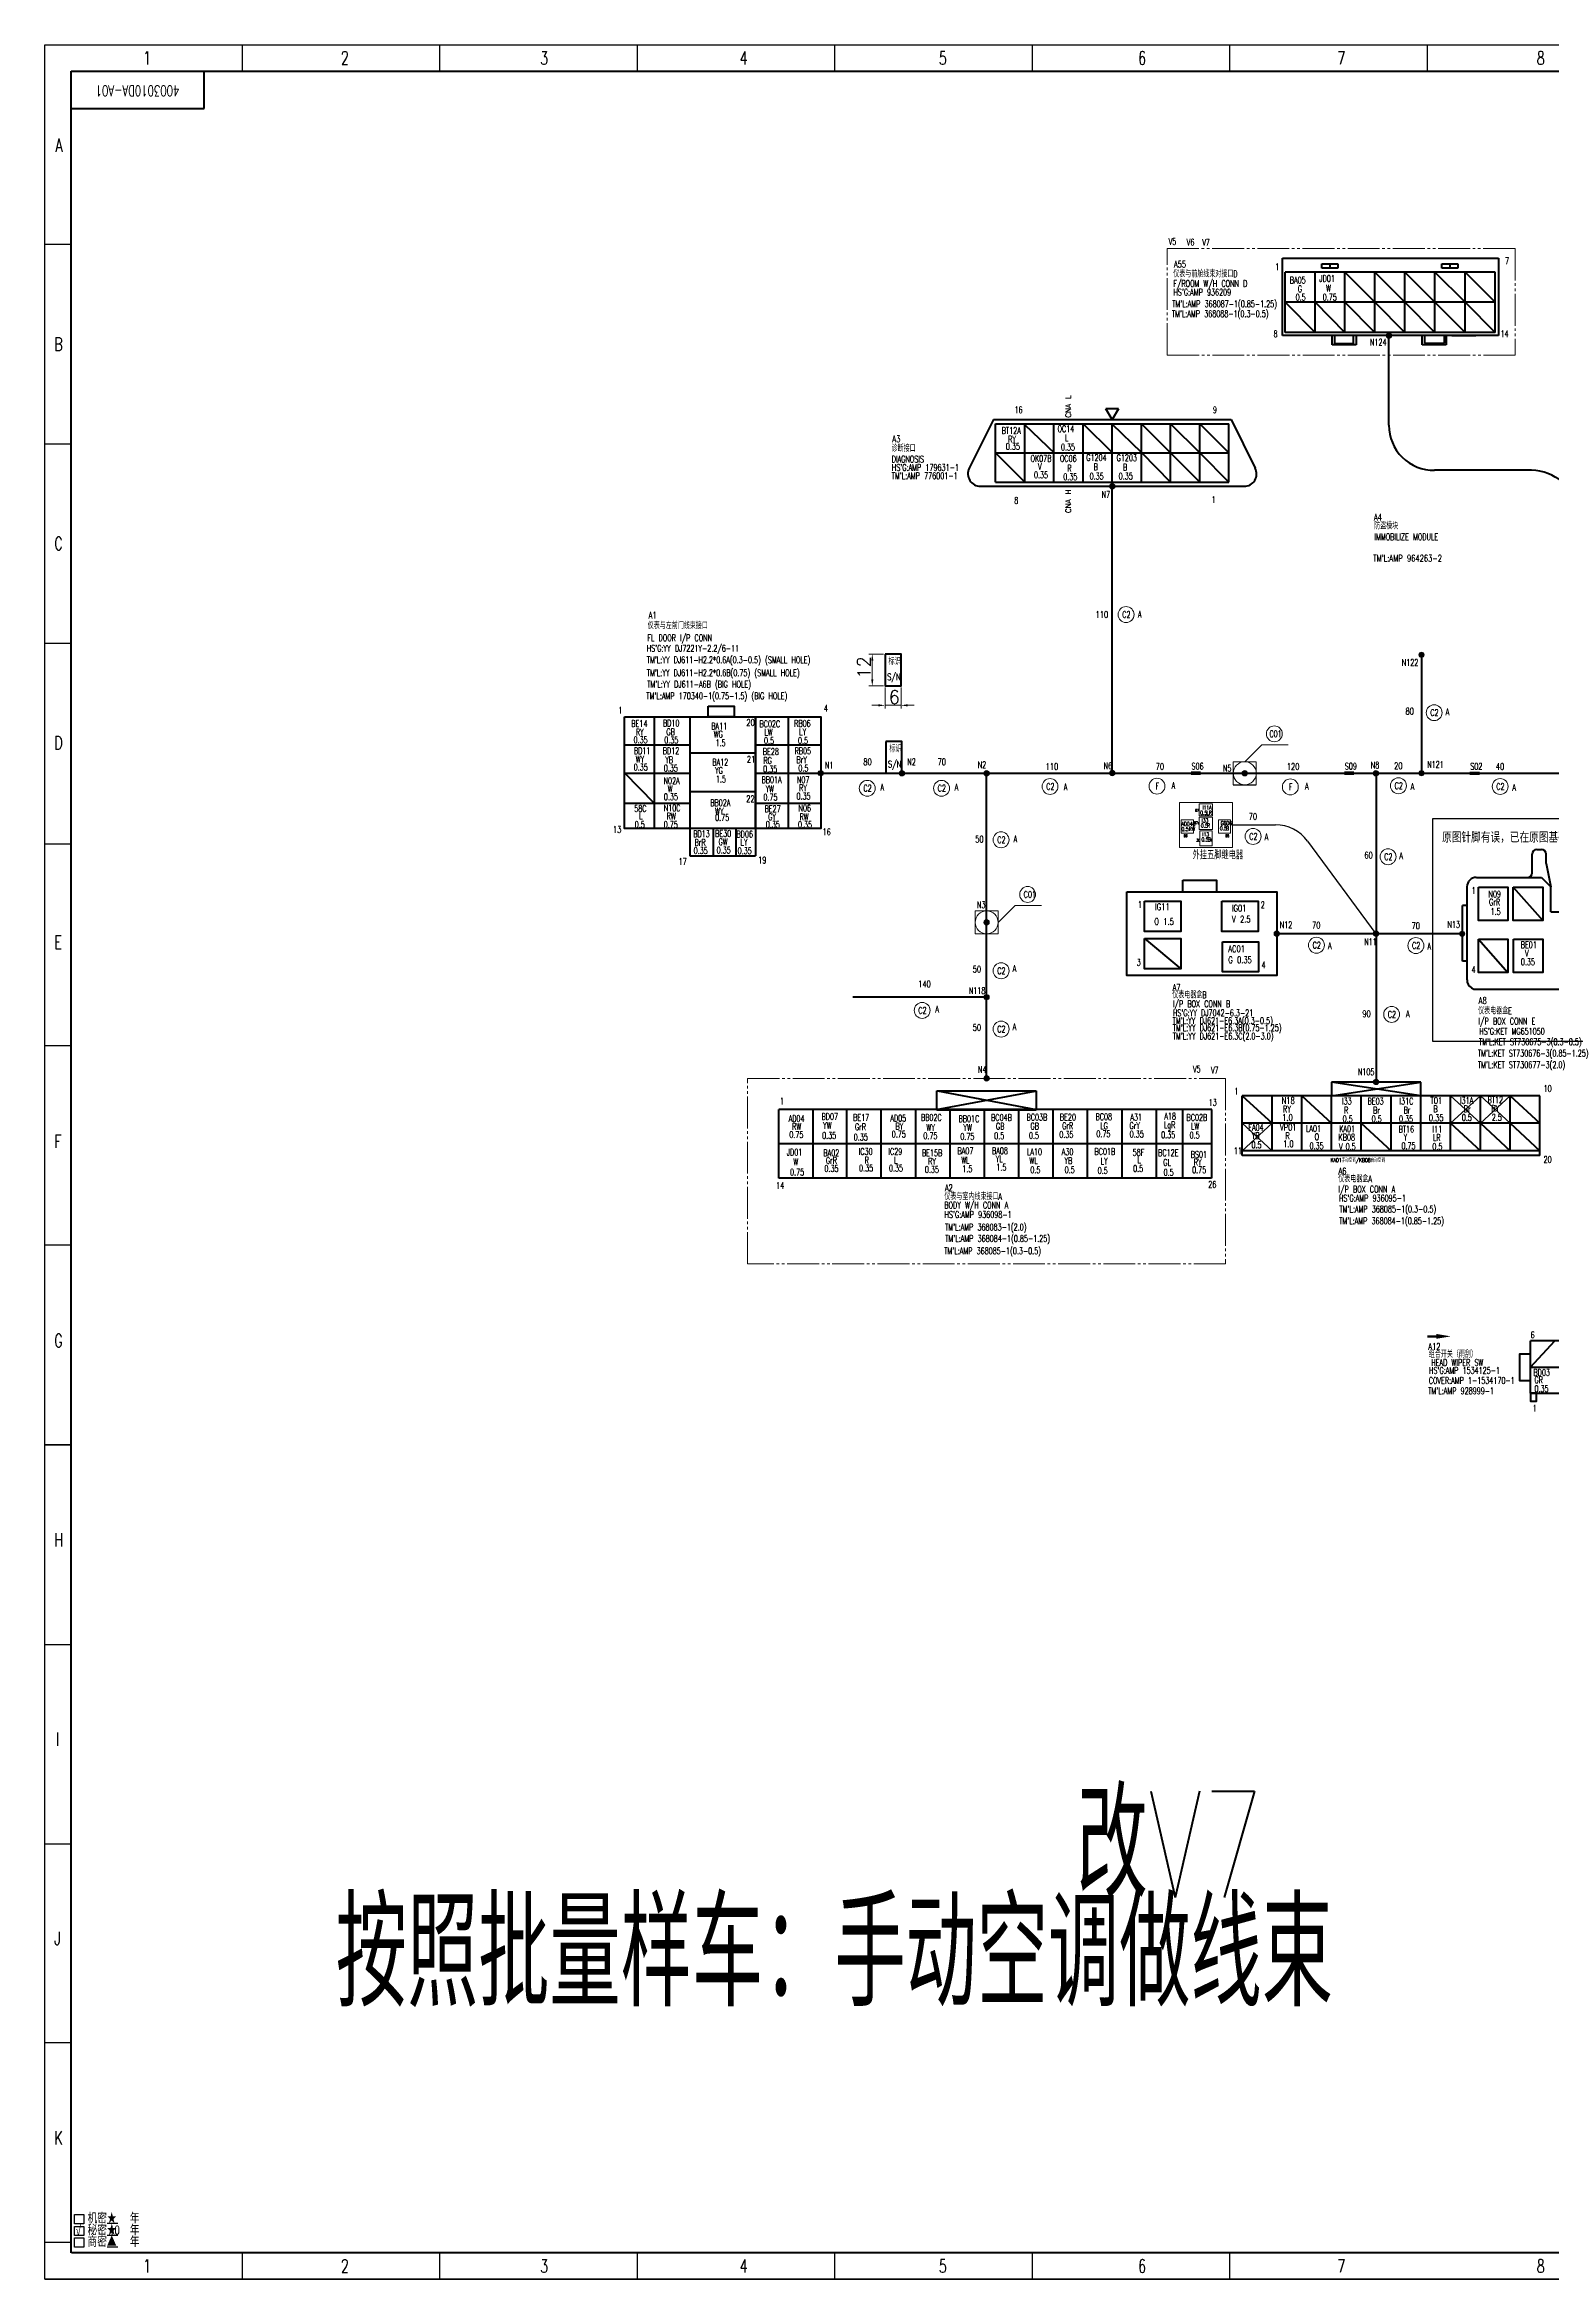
# Model space of a CAD drawing. Header units: millimetres. Extents: x 2201 to 4580, y 154 to 995.
# Drawn here: x 2201 to 2768, y 154 to 995 of the extents above; entities that cross this region are included whole.
import ezdxf
from ezdxf.enums import TextEntityAlignment as Align

# ---------------------------------------------------------------- set-up
doc = ezdxf.new("R2010")
doc.units = ezdxf.units.MM
doc.linetypes.add('PHANTOM', pattern=[17, 12, -1, 1, -1, 1, -1])
for name, color, linetype, lineweight in [('0Filament', 7, 'Continuous', 20), ('2FRAME', 2, 'Continuous', 70), ('4CONTOUR', 4, 'Continuous', 50), ('5PHANTOM', 6, 'PHANTOM', 20)]:
    doc.layers.add(name, color=color, linetype=linetype, lineweight=lineweight)
doc.layers.add('2FRAM', color=2, linetype='Continuous')
doc.styles.add('HZ', font='TXT', dxfattribs={"width": 0.7, "height": 4, "bigfont": 'HZTXT'})
doc.styles.get("Standard").update_dxf_attribs({"font": 'txt.shx', "height": 5})

msp = doc.modelspace()

# ---------------------------------------------------------------- hatches: boundary and pattern name
at = {"layer": '0Filament'}
h = msp.add_hatch(color=256, dxfattribs=at)
edge = h.paths.add_edge_path()
edge.add_arc((2706.93, 885.36), 1, 0, 360)
h = msp.add_hatch(color=256, dxfattribs=at)
edge = h.paths.add_edge_path()
edge.add_arc((2602.83, 828.67), 1, 0, 360)
h = msp.add_hatch(color=256, dxfattribs=at)
edge = h.paths.add_edge_path()
edge.add_arc((2719.19, 765.23), 1, 0, 360)
h = msp.add_hatch(color=256, dxfattribs=at)
edge = h.paths.add_edge_path()
edge.add_arc((2493.13, 720.7), 1, 0, 360)
h = msp.add_hatch(color=256, dxfattribs=at)
edge = h.paths.add_edge_path()
edge.add_arc((2523.69, 720.65), 1, 0, 360)
h = msp.add_hatch(color=256, dxfattribs=at)
edge = h.paths.add_edge_path()
edge.add_arc((2555.54, 720.65), 1, 0, 360)
h = msp.add_hatch(color=256, dxfattribs=at)
edge = h.paths.add_edge_path()
edge.add_arc((2602.83, 720.74), 1, 0, 360)
for points in [[(2632.45, 721.36), (2636.13, 721.36), (2636.13, 720.05), (2632.45, 720.05)], [(2690.13, 721.36), (2693.82, 721.36), (2693.82, 720.05), (2690.13, 720.05)], [(2737.35, 721.32), (2741.04, 721.32), (2741.04, 720.01), (2737.35, 720.01)], [(2724.83, 509.09), (2721.43, 509.09), (2721.43, 508.32), (2724.83, 508.32)]]:
    msp.add_hatch(color=256, dxfattribs=at).paths.add_polyline_path(points)
h = msp.add_hatch(color=256, dxfattribs=at)
edge = h.paths.add_edge_path()
edge.add_arc((2652.69, 720.68), 1, 0, 360)
h = msp.add_hatch(color=256, dxfattribs=at)
edge = h.paths.add_edge_path()
edge.add_arc((2702.03, 720.65), 1, 0, 360)
h = msp.add_hatch(color=256, dxfattribs=at)
edge = h.paths.add_edge_path()
edge.add_arc((2719.21, 720.7), 1, 0, 360)
h = msp.add_hatch(color=256, dxfattribs=at)
edge = h.paths.add_edge_path()
edge.add_arc((2555.54, 664.56), 1, 0, 360)
h = msp.add_hatch(color=256, dxfattribs=at)
edge = h.paths.add_edge_path()
edge.add_arc((2664.71, 660.3), 1, 0, 360)
h = msp.add_hatch(color=256, dxfattribs=at)
edge = h.paths.add_edge_path()
edge.add_arc((2702.1, 660.3), 1, 0, 360)
h = msp.add_hatch(color=256, dxfattribs=at)
edge = h.paths.add_edge_path()
edge.add_arc((2734.51, 660.26), 1, 0, 360)
h = msp.add_hatch(color=256, dxfattribs=at)
edge = h.paths.add_edge_path()
edge.add_arc((2555.54, 636.39), 1, 0, 360)
h = msp.add_hatch(color=256, dxfattribs=at)
edge = h.paths.add_edge_path()
edge.add_arc((2555.54, 605.82), 1, 0, 360)
h = msp.add_hatch(color=256, dxfattribs=at)
edge = h.paths.add_edge_path()
edge.add_arc((2702.1, 604.52), 1, 0, 360)

# ---------------------------------------------------------------- linework, layer by layer
for p, q in [((2201.11, 153.87), (2201.11, 994.87)), ((2201.11, 994.87), (3390.11, 994.87)), ((2275.42, 994.87), (2275.42, 984.87)), ((2349.73, 994.87), (2349.73, 984.87)), ((2424.04, 994.87), (2424.04, 984.87)), ((2498.36, 994.87), (2498.36, 984.87)), ((2572.67, 994.87), (2572.67, 984.87)), ((2646.98, 994.87), (2646.98, 984.87)), ((2721.29, 994.87), (2721.29, 984.87)), ((2211.12, 919.64), (2201.14, 919.64)), ((2211.1, 844.5), (2201.2, 844.5)), ((2211.1, 769.47), (2201.19, 769.47)), ((2211.1, 693.95), (2201.2, 693.95)), ((2211.1, 618.1), (2201.19, 618.1)), ((2211.1, 543.08), (2201.2, 543.08)), ((2211.12, 467.94), (2201.14, 467.94)), ((2211.12, 467.83), (2201.14, 467.83)), ((2211.1, 392.69), (2201.2, 392.69)), ((2211.1, 317.67), (2201.19, 317.67)), ((2211.1, 242.85), (2201.2, 242.85)), ((2212.29, 178.26), (2215.79, 178.26)), ((2212.29, 174.76), (2212.29, 178.26)), ((2215.79, 178.26), (2215.79, 174.76)), ((2215.79, 174.76), (2212.29, 174.76)), ((2212.29, 170.3), (2212.29, 173.8)), ((2212.29, 173.8), (2215.79, 173.8)), ((2215.79, 170.3), (2212.29, 170.3)), ((2212.29, 165.92), (2212.29, 169.42)), ((2212.29, 169.42), (2215.79, 169.42)), ((2215.79, 173.8), (2215.79, 170.3)), ((2215.79, 169.42), (2215.79, 165.92)), ((2224.56, 174.98), (2228.66, 174.98)), ((2224.56, 170.51), (2228.66, 170.51)), ((2211.12, 167.71), (2201.14, 167.71)), ((2215.79, 165.92), (2212.29, 165.92)), ((2224.56, 166.13), (2228.66, 166.13)), ((2275.42, 163.87), (2275.42, 153.87)), ((2349.73, 163.87), (2349.73, 153.87)), ((2424.04, 163.87), (2424.04, 153.87)), ((2498.36, 163.87), (2498.36, 153.87)), ((2572.67, 163.87), (2572.67, 153.87)), ((2646.98, 163.87), (2646.98, 153.87)), ((3390.11, 153.87), (2201.11, 153.87)), ((2201.11, 153.87), (4579.11, 153.87))]:
    msp.add_line(p, q)
for p, q in [((2516.72, 765.53), (2511.27, 765.53)), ((2512.52, 756.03), (2512.52, 763.03)), ((2516.72, 753.53), (2511.27, 753.53)), ((2517.34, 752.9), (2517.34, 744.99)), ((2523.34, 752.9), (2523.34, 744.99)), ((2514.84, 746.24), (2512.34, 746.24)), ((2517.34, 746.24), (2523.34, 746.24)), ((2525.84, 746.24), (2528.34, 746.24)), ((2648.37, 725), (2657.01, 725)), ((2648.37, 716.36), (2648.37, 725)), ((2652.69, 725), (2659.07, 731.39)), ((2657.01, 725), (2657.01, 716.36)), ((2659.07, 731.39), (2669.07, 731.39)), ((2551.22, 660.24), (2551.22, 668.88)), ((2551.22, 668.88), (2559.86, 668.88)), ((2559.86, 664.56), (2566.25, 670.94)), ((2559.86, 668.88), (2559.86, 660.24)), ((2566.25, 670.94), (2576.25, 670.94)), ((2559.86, 660.24), (2551.22, 660.24)), ((2724.83, 509), (2724.83, 509)), ((2724.83, 509), (2724.83, 508.26)), ((2724.83, 508.26), (2724.83, 509)), ((2724.83, 508.26), (2724.83, 508.26))]:
    msp.add_line(p, q, dxfattribs=at)
at = {"layer": '0Filament', "lineweight": -2}
msp.add_line((2648.37, 716.36), (2657.01, 716.36), dxfattribs=at)
at = {"layer": '0Filament', "color": 4}
for points in [[(2628.08, 709.73), (2648.08, 709.73), (2648.08, 692.77), (2628.08, 692.77)], [(2640.59, 704.67), (2640.59, 709.21), (2635.58, 709.21), (2635.56, 704.67)], [(2633.37, 703.2), (2628.82, 703.2), (2628.82, 698.18), (2633.37, 698.18)], [(2640.59, 699.56), (2640.59, 704.1), (2635.58, 704.1), (2635.56, 699.56)], [(2635.78, 699.06), (2640.39, 699.06), (2640.39, 693.38), (2635.78, 693.38)], [(2647.34, 703.2), (2642.79, 703.2), (2642.79, 698.18), (2647.34, 698.18)]]:
    msp.add_lwpolyline(points, close=True, dxfattribs=at)
at = {"layer": '0Filament'}
for centre, radius in [((2706.93, 885.36), 1), ((2706.93, 885.36), 1), ((2602.83, 828.67), 1), ((2602.83, 828.67), 1), ((2608.01, 780.39), 3), ((2719.19, 765.23), 1), ((2719.19, 765.23), 1), ((2723.96, 743.47), 3), ((2663.82, 735.51), 3), ((2652.69, 720.68), 4.32), ((2493.13, 720.7), 1), ((2493.13, 720.7), 1), ((2510.65, 715.01), 3), ((2523.69, 720.65), 1), ((2523.69, 720.65), 1), ((2538.58, 715.01), 3), ((2555.54, 720.65), 1), ((2555.54, 720.65), 1), ((2579.41, 715.69), 3), ((2602.83, 720.74), 1), ((2602.83, 720.74), 1), ((2619.66, 715.82), 3), ((2652.69, 720.68), 1), ((2652.69, 720.68), 1), ((2669.84, 715.54), 3), ((2702.03, 720.65), 1), ((2702.03, 720.65), 1), ((2710.53, 715.98), 3), ((2719.21, 720.7), 1), ((2719.21, 720.7), 1), ((2748.8, 715.69), 3), ((2560.98, 695.63), 3), ((2655.81, 696.91), 3), ((2706.6, 689.27), 3), ((2570.99, 675.06), 3), ((2555.54, 664.56), 4.32), ((2555.54, 664.56), 1), ((2555.54, 664.56), 1), ((2664.71, 660.3), 1), ((2664.71, 660.3), 1), ((2679.65, 655.96), 3), ((2702.1, 660.3), 1), ((2702.1, 660.3), 1), ((2717.08, 655.81), 3), ((2734.51, 660.26), 1), ((2734.51, 660.26), 1), ((2561, 646.34), 3), ((2531.3, 631.43), 3), ((2555.54, 636.39), 1), ((2555.54, 636.39), 1), ((2707.96, 629.93), 3), ((2561, 624.4), 3), ((2555.54, 605.82), 1), ((2555.54, 605.82), 1), ((2702.1, 604.52), 1), ((2702.1, 604.52), 1)]:
    msp.add_circle(centre, radius, dxfattribs=at)
for points in [[(2512.11, 763.03), (2512.94, 763.03), (2512.52, 765.53)], [(2512.11, 756.03), (2512.94, 756.03), (2512.52, 753.53)], [(2514.84, 746.65), (2514.84, 745.82), (2517.34, 746.24)], [(2525.84, 746.65), (2525.84, 745.82), (2523.34, 746.24)], [(2724.83, 509.65), (2730.23, 508.75), (2724.83, 507.85)]]:
    msp.add_solid(points, dxfattribs=at)
at = {"layer": '2FRAM', "color": 2, "linetype": 'ByBlock', "lineweight": 50}
for p, q in [((2211.11, 163.87), (2211.11, 984.87)), ((2261.11, 970.87), (2261.11, 984.87)), ((2211.11, 970.87), (2261.11, 970.87)), ((2226.11, 163.87), (2211.2, 163.87)), ((4569.11, 163.87), (2226.11, 163.87))]:
    msp.add_line(p, q, dxfattribs=at)
at = {"layer": '2FRAM', "linetype": 'ByBlock', "lineweight": 50}
msp.add_line((2211.11, 984.87), (4569.11, 984.87), dxfattribs=at)
at = {"layer": '2FRAME', "color": 4, "lineweight": -2}
for p, q in [((2648.08, 701.25), (2664.29, 701.25)), ((2702.1, 660.3), (2676.36, 695.16))]:
    msp.add_line(p, q, dxfattribs=at)
at = {"layer": '2FRAME', "color": 1, "lineweight": -2}
for p, q in [((2730.14, 599.27), (2741.34, 588.93)), ((2730.14, 588.93), (2741.34, 599.27)), ((2741.34, 599.27), (2752.54, 588.93)), ((2741.34, 588.93), (2752.54, 599.27)), ((2651.74, 588.93), (2662.94, 578.59)), ((2651.74, 578.59), (2662.94, 588.93))]:
    msp.add_line(p, q, dxfattribs=at)
msp.add_lwpolyline([(2723.45, 703.61), (2837.74, 703.61), (2837.74, 619.72), (2723.45, 619.72)], close=True, dxfattribs=at)
at = {"layer": '2FRAME', "color": 4, "lineweight": -2}
msp.add_arc((2664.29, 686.25), 15, 36.4386, 90, dxfattribs=at)
at = {"layer": '4CONTOUR'}
for p, q in [((2666.9, 914.54), (2748.18, 914.54)), ((2666.9, 885.38), (2666.9, 914.54)), ((2746.91, 909.24), (2667.83, 909.24)), ((2667.85, 886.6), (2667.85, 909.24)), ((2679.17, 886.6), (2679.17, 909.24)), ((2681.66, 912.38), (2687.65, 912.38)), ((2681.66, 910.78), (2681.66, 912.38)), ((2687.65, 910.78), (2681.66, 910.78)), ((2684.67, 912.38), (2684.67, 910.78)), ((2687.65, 912.38), (2687.65, 910.78)), ((2690.3, 886.6), (2690.3, 909.24)), ((2690.3, 909.24), (2701.62, 897.92)), ((2701.62, 886.6), (2701.62, 909.24)), ((2701.62, 909.24), (2712.94, 897.92)), ((2712.94, 886.6), (2712.94, 909.24)), ((2712.94, 909.24), (2724.26, 897.92)), ((2724.26, 886.6), (2724.26, 909.24)), ((2724.26, 909.24), (2735.58, 897.92)), ((2726.83, 912.38), (2732.82, 912.38)), ((2726.83, 910.78), (2726.83, 912.38)), ((2732.82, 910.78), (2726.83, 910.78)), ((2729.84, 912.38), (2729.84, 910.78)), ((2732.82, 912.38), (2732.82, 910.78)), ((2735.58, 886.6), (2735.58, 909.24)), ((2735.58, 909.24), (2746.91, 897.92)), ((2746.91, 886.6), (2746.91, 909.24)), ((2748.18, 914.54), (2748.18, 885.38)), ((2746.91, 897.92), (2667.85, 897.92)), ((2667.85, 897.92), (2679.17, 886.6)), ((2679.17, 897.92), (2690.3, 886.6)), ((2690.3, 897.92), (2701.62, 886.6)), ((2701.62, 897.92), (2712.94, 886.6)), ((2712.94, 897.92), (2724.26, 886.6)), ((2724.26, 897.92), (2735.58, 886.6)), ((2735.58, 897.92), (2746.91, 886.6)), ((2748.18, 885.38), (2666.9, 885.38)), ((2746.91, 886.6), (2667.85, 886.6)), ((2685.57, 881.88), (2685.57, 885.36)), ((2686.44, 885.32), (2686.44, 882.42)), ((2693.61, 882.42), (2693.61, 885.41)), ((2694.57, 885.36), (2694.57, 881.88)), ((2706.93, 851.65), (2706.93, 885.38)), ((2719.5, 881.9), (2719.5, 885.38)), ((2720.3, 885.43), (2720.3, 882.59)), ((2727.82, 882.59), (2727.82, 885.4)), ((2728.5, 885.38), (2728.5, 881.9)), ((2730.62, 885.38), (2739.62, 885.38)), ((2694.57, 881.88), (2685.57, 881.88)), ((2686.44, 882.42), (2693.61, 882.42)), ((2728.5, 881.9), (2719.5, 881.9)), ((2720.3, 882.59), (2727.82, 882.59)), ((2605.19, 857.83), (2600.47, 857.83)), ((2602.83, 853.75), (2600.47, 857.83)), ((2605.19, 857.83), (2602.83, 853.75)), ((2558.15, 853.75), (2549.01, 835.47)), ((2558.15, 853.75), (2647.51, 853.75)), ((2558.94, 830.23), (2558.94, 852.18)), ((2558.94, 852.18), (2646.72, 852.18)), ((2569.8, 851.93), (2581.17, 841.02)), ((2569.91, 830.23), (2569.91, 852.18)), ((2580.88, 830.23), (2580.88, 852.18)), ((2591.77, 852.26), (2602.88, 841.22)), ((2591.86, 830.23), (2591.86, 852.18)), ((2602.7, 852.13), (2613.81, 841.35)), ((2602.83, 830.23), (2602.83, 852.18)), ((2613.8, 830.23), (2613.8, 852.18)), ((2613.8, 852.18), (2624.78, 841.21)), ((2624.78, 830.23), (2624.78, 852.18)), ((2624.78, 852.18), (2635.75, 841.21)), ((2635.75, 830.23), (2635.75, 852.18)), ((2635.75, 852.18), (2646.72, 841.21)), ((2646.72, 830.23), (2646.72, 852.18)), ((2647.51, 853.75), (2656.65, 835.47)), ((2558.94, 841.21), (2646.72, 841.21)), ((2558.94, 841.21), (2569.91, 830.23)), ((2613.81, 841.35), (2624.78, 830.23)), ((2624.78, 841.21), (2635.75, 830.23)), ((2635.75, 841.21), (2646.72, 830.23)), ((2760.57, 834.69), (2724.1, 834.69)), ((2553.22, 828.67), (2652.44, 828.67)), ((2558.94, 830.23), (2646.72, 830.23)), ((2602.83, 720.74), (2602.83, 828.67)), ((2719.19, 765.23), (2719.19, 720.65)), ((2430.5, 741.65), (2430.5, 700.31)), ((2480.93, 741.65), (2480.87, 699.9)), ((2419.27, 731.35), (2443.81, 731.35)), ((2444.18, 728.35), (2468.59, 728.35)), ((2468.6, 731.35), (2493.14, 731.35)), ((2419.27, 720.89), (2430.5, 709.48)), ((2419.27, 720.65), (2443.81, 720.65)), ((2468.6, 720.65), (2493.14, 720.65)), ((2493.14, 720.65), (4099.57, 720.65)), ((2555.54, 605.82), (2555.54, 720.65)), ((2702.1, 720.65), (2702.1, 604.52)), ((2419.27, 709.48), (2443.81, 709.48)), ((2444.03, 713.86), (2468.57, 713.86)), ((2468.6, 709.48), (2493.14, 709.48)), ((2443.81, 699.9), (2443.81, 689.56)), ((2452.61, 699.89), (2452.61, 689.56)), ((2461.17, 699.9), (2461.17, 689.56)), ((2468.6, 699.9), (2468.6, 689.56)), ((2760.95, 690.89), (2760.82, 690.21)), ((2760.83, 683.21), (2760.83, 690.21)), ((2761.33, 691.45), (2760.95, 690.89)), ((2761.89, 691.83), (2761.33, 691.45)), ((2762.58, 691.97), (2761.89, 691.83)), ((2762.58, 691.96), (2764.33, 691.96)), ((2765.02, 691.83), (2764.33, 691.97)), ((2765.57, 691.45), (2765.02, 691.83)), ((2765.95, 690.89), (2765.57, 691.45)), ((2766.09, 690.21), (2765.95, 690.89)), ((2766.08, 686.71), (2766.08, 690.21)), ((2443.81, 689.56), (2468.6, 689.56)), ((2739.1, 681.41), (2738.44, 681.2)), ((2739.81, 681.48), (2739.1, 681.41)), ((2739.83, 681.46), (2764.33, 681.46)), ((2759.08, 681.44), (2759.77, 681.58)), ((2759.77, 681.58), (2760.32, 681.96)), ((2760.32, 681.96), (2760.7, 682.51)), ((2760.7, 682.51), (2760.84, 683.2)), ((2764.33, 681.46), (2767.83, 677.96)), ((2766.08, 686.71), (2767.83, 677.96)), ((2736.37, 678.68), (2736.3, 677.97)), ((2736.33, 642.96), (2736.33, 677.96)), ((2736.58, 679.34), (2736.37, 678.68)), ((2736.9, 679.93), (2736.58, 679.34)), ((2737.33, 680.45), (2736.9, 679.93)), ((2737.85, 680.88), (2737.33, 680.45)), ((2738.44, 681.2), (2737.85, 680.88)), ((2753.72, 677.85), (2764.82, 665.32)), ((2767.83, 668.5), (2767.83, 677.96)), ((2734.58, 649.96), (2734.58, 670.96)), ((2736.33, 670.96), (2734.58, 670.96)), ((2767.83, 668.5), (2773.08, 668.5)), ((2615.02, 658.49), (2628.65, 647.1)), ((2734.4, 660.3), (2664.71, 660.3)), ((2740.64, 658.27), (2751.74, 645.74)), ((2736.33, 649.96), (2734.58, 649.96)), ((2736.32, 642.94), (2736.44, 642.04)), ((2736.44, 642.04), (2736.77, 641.22)), ((2736.77, 641.22), (2737.3, 640.52)), ((2737.3, 640.52), (2738.01, 639.96)), ((2738.01, 639.97), (2738.85, 639.46)), ((2738.85, 639.46), (2807.31, 639.46)), ((2555.54, 636.39), (2505.22, 636.39)), ((2536.72, 594.09), (2573.88, 601)), ((2536.86, 601.1), (2574.17, 601.1)), ((2536.86, 593.92), (2536.86, 601.1)), ((2537.09, 601.15), (2574.24, 594.16)), ((2574.17, 601.1), (2574.17, 593.92)), ((2763.74, 599.27), (2651.74, 599.27)), ((2651.74, 576.87), (2651.74, 599.27)), ((2651.74, 599.27), (2662.94, 588.93)), ((2662.94, 578.59), (2662.94, 599.27)), ((2674.14, 578.59), (2674.14, 599.27)), ((2674.14, 599.27), (2685.34, 588.93)), ((2685.34, 604.44), (2685.34, 599.27)), ((2718.94, 599.27), (2685.34, 604.44)), ((2685.34, 599.27), (2718.94, 604.44)), ((2718.94, 604.44), (2685.34, 604.44)), ((2685.34, 578.59), (2685.34, 599.27)), ((2696.54, 578.59), (2696.54, 599.27)), ((2707.74, 578.59), (2707.74, 599.27)), ((2718.94, 599.27), (2718.94, 604.44)), ((2718.94, 578.59), (2718.94, 599.27)), ((2730.14, 578.59), (2730.14, 599.27)), ((2741.34, 578.59), (2741.34, 599.27)), ((2752.54, 578.59), (2752.54, 599.27)), ((2752.54, 599.27), (2763.74, 588.93)), ((2763.74, 576.87), (2763.74, 599.27)), ((2640.24, 594.16), (2477.32, 594.16)), ((2477.34, 568.28), (2477.34, 594.16)), ((2490.28, 568.28), (2490.28, 594.16)), ((2502.99, 568.28), (2502.99, 594.16)), ((2515.93, 568.28), (2515.93, 594.16)), ((2528.87, 568.28), (2528.87, 594.16)), ((2574.17, 593.92), (2536.86, 593.92)), ((2541.81, 568.28), (2541.81, 594.16)), ((2554.75, 568.28), (2554.75, 594.16)), ((2567.69, 568.28), (2567.69, 594.16)), ((2580.63, 568.28), (2580.63, 594.16)), ((2593.57, 568.28), (2593.57, 594.16)), ((2606.5, 568.28), (2606.5, 594.16)), ((2619.44, 568.28), (2619.44, 594.16)), ((2629.28, 594.07), (2629.28, 568.08)), ((2640.13, 594.16), (2640.13, 568.28)), ((2763.74, 588.93), (2651.74, 588.93)), ((2696.54, 588.93), (2707.74, 578.59)), ((2730.14, 588.93), (2741.34, 578.59)), ((2741.34, 588.93), (2752.54, 578.59)), ((2752.54, 588.93), (2763.74, 578.59)), ((2640.13, 581.22), (2477.34, 581.22)), ((2763.74, 578.59), (2651.74, 578.59)), ((2763.74, 576.87), (2651.74, 576.87)), ((2640.13, 568.28), (2477.34, 568.28)), ((2760.2, 487.38), (2760.2, 507.03)), ((2806, 507.03), (2760.2, 507.03)), ((2760.2, 497.21), (2769.36, 507.03)), ((2760.2, 497.21), (2806, 497.21)), ((2760.2, 487.38), (2806, 487.38))]:
    msp.add_line(p, q, dxfattribs=at)
for points in [[(2517.34, 765.53), (2517.34, 753.53), (2523.34, 753.53), (2523.34, 765.53)], [(2419.27, 741.88), (2443.81, 741.88), (2443.81, 699.9), (2419.27, 699.9)], [(2444.03, 741.88), (2468.57, 741.88), (2468.57, 699.9), (2444.03, 699.9)], [(2450.82, 745.89), (2460.57, 745.89), (2460.57, 741.92), (2450.82, 741.92)], [(2468.6, 741.88), (2493.14, 741.88), (2493.14, 699.9), (2468.6, 699.9)], [(2517.65, 732.65), (2517.65, 720.65), (2523.65, 720.65), (2523.65, 732.65)], [(2608.26, 676.09), (2664.71, 676.09), (2664.71, 644.5), (2608.26, 644.5)], [(2629.44, 680.49), (2642.09, 680.49), (2642.09, 675.98), (2629.44, 675.98)], [(2740.64, 677.85), (2751.74, 677.85), (2751.74, 665.32), (2740.64, 665.32)], [(2753.72, 677.85), (2764.82, 677.85), (2764.82, 665.32), (2753.72, 665.32)], [(2615.02, 672.51), (2628.65, 672.51), (2628.65, 661.11), (2615.02, 661.11)], [(2644.09, 672.51), (2657.72, 672.51), (2657.72, 661.11), (2644.09, 661.11)], [(2615.02, 658.49), (2628.65, 658.49), (2628.65, 647.1), (2615.02, 647.1)], [(2644.3, 657.28), (2657.92, 657.28), (2657.92, 645.89), (2644.3, 645.89)], [(2740.64, 658.27), (2751.74, 658.27), (2751.74, 645.74), (2740.64, 645.74)], [(2753.81, 658.27), (2764.91, 658.27), (2764.91, 645.74), (2753.81, 645.74)], [(2760.2, 492.13), (2760.2, 502.06), (2756.04, 502.06), (2756.04, 492.13)], [(2760.21, 487.39), (2760.21, 484.4), (2762.53, 484.4), (2762.53, 487.39)]]:
    msp.add_lwpolyline(points, close=True, dxfattribs=at)
for centre, radius, start, end in [((2723.88, 851.65), 16.96, 180, 270.75111), ((2553.22, 833.37), 4.7, 153.43495, 270), ((2652.44, 833.37), 4.7, 270, 26.56505), ((2760.57, 817.49), 17.2, 6.57192, 90)]:
    msp.add_arc(centre, radius, start, end, dxfattribs=at)
at = {"layer": '5PHANTOM'}
for points in [[(2623.45, 918.12), (2754.5, 918.12), (2754.5, 878.06), (2623.45, 878.06)], [(2465.59, 605.82), (2645.49, 605.82), (2645.49, 536.02), (2465.59, 536.02)]]:
    msp.add_lwpolyline(points, close=True, dxfattribs=at)

# ---------------------------------------------------------------- texts
at = {"lineweight": -2, "style": 'HZ', "width": 0.7}
for s, p in [('1', (2238.14, 987.36)), ('2', (2312.56, 987.36)), ('3', (2387.56, 987.36)), ('4', (2462.56, 987.36)), ('5', (2537.56, 987.36)), ('6', (2612.56, 987.36)), ('7', (2687.56, 987.36)), ('8', (2762.56, 987.36)), ('A', (2205.09, 954.56)), ('B', (2204.71, 879.65)), ('C', (2204.71, 804.65)), ('D', (2204.71, 729.65)), ('E', (2204.71, 654.65)), ('F', (2204.71, 579.65)), ('G', (2204.71, 504.65)), ('H', (2204.71, 429.65)), ('I', (2205.3, 354.65)), ('J', (2204.71, 279.65)), ('K', (2204.71, 204.65)), ('1', (2238.14, 156.37)), ('2', (2312.56, 156.37)), ('3', (2387.56, 156.37)), ('4', (2462.56, 156.37)), ('5', (2537.56, 156.37)), ('6', (2612.56, 156.37)), ('7', (2687.56, 156.37)), ('8', (2762.56, 156.37))]:
    msp.add_text(s, height=5, dxfattribs=at).set_placement(p)
at = {"style": 'HZ', "width": 0.7}
for s, height, p in [(' 机密★  年', 4, (2214.74, 174.91)), ('√', 4, (2212.78, 170.19)), (' 秘密★  年', 4, (2214.74, 170.44)), (' 商密▲  年', 4, (2214.74, 166.06)), ('10', 3.2, (2225.49, 170.79))]:
    msp.add_text(s, height=height, dxfattribs=at).set_placement(p)
at = {"layer": '0Filament', "lineweight": -2, "style": 'HZ', "width": 0.7}
msp.add_text('4003010DA-A01', height=4, rotation=180, dxfattribs=at).set_placement((2251.81, 979.51))
at = {"layer": '0Filament', "style": 'HZ', "width": 0.67}
for s, height, p in [('V5', 2.5, (2624.02, 919.54)), ('V6', 2.5, (2630.85, 919.34)), ('V7', 2.5, (2636.69, 919.24)), ('仪表与前舱线束对接口D', 2.5, (2625.78, 907.35)), ('1', 2.5, (2664.2, 910.05)), ('7', 2.5, (2750.61, 912.29)), ('F/ROOM W/H CONN D', 2.5, (2625.82, 903.72)), ("HS'G:AMP 936209", 2.5, (2625.84, 900.45)), ("TM'L:AMP 368088-1(0.3-0.5) ", 2.5, (2625.24, 892.37)), ("TM'L:AMP 368087-1(0.85-1.25)", 2.5, (2625.37, 896.08)), ('8', 2.5, (2663.53, 884.77)), ('N124', 2.5, (2699.81, 881.67)), ('14', 2.5, (2748.94, 884.83)), ('16', 2.5, (2566.05, 856.2)), ('9', 2.5, (2640.71, 856.23)), ('诊断接口', 2.5, (2519.8, 841.67)), ("TM'L:AMP 776001-1", 2.5, (2519.84, 831.4)), ("HS'G:AMP 179631-1", 2.5, (2519.88, 834.51)), ('8', 2.5, (2565.94, 822.13)), ('N7', 2.5, (2598.85, 824.35)), ('1', 2.5, (2640.18, 822.39)), ('防盗模块', 2.5, (2701.37, 812.52)), ('IMMOBILIZE MODULE', 2.5, (2701.49, 808.37)), ('仪表与左前门线束接口', 2.5, (2428.04, 774.97)), ('C2', 2.5, (2606.57, 779.15)), ('A', 2.5, (2612.47, 779.24)), ("HS'G:YY DJ7221Y-2.2/6-11", 2.5, (2427.65, 766.44)), ("TM'L:YY DJ611-H2.2*0.6B(0.75) (SMALL HOLE)", 2.5, (2427.66, 757.24)), ("TM'L:YY DJ611-H2.2*0.6A(0.3-0.5) (SMALL HOLE)", 2.5, (2427.67, 762.08)), ('N122', 2.5, (2711.78, 761.05)), ("TM'L:AMP 170340-1(0.75-1.5) (BIG HOLE)", 2.5, (2427.51, 748.51)), ("TM'L:YY DJ611-A6B (BIG HOLE)", 2.5, (2427.84, 752.91)), ('C2', 2.5, (2722.52, 742.23)), ('A', 2.5, (2728.31, 742.51)), ('C01', 2.5, (2661.97, 734.27)), ('N1', 2.5, (2494.73, 722.44)), ('N2', 2.5, (2525.71, 723.69)), ('N2', 2.5, (2552.21, 722.65)), ('N6', 2.5, (2599.59, 722.26)), ('S06', 2.5, (2632.66, 722.07)), ('N5', 2.5, (2644.49, 721.29)), ('S09', 2.5, (2690.34, 722.07)), ('N8', 2.5, (2700.12, 722.5)), ('N121', 2.5, (2721.36, 722.72)), ('S02', 2.5, (2737.56, 722.03)), ('C2', 2.5, (2509.21, 713.77)), ('A', 2.5, (2515.62, 714.24)), ('C2', 2.5, (2537.14, 713.77)), ('A', 2.5, (2543.55, 714.24)), ('C2', 2.5, (2577.97, 714.45)), ('A', 2.5, (2584.6, 714.28)), ('F', 2.5, (2619.11, 714.58)), ('A', 2.5, (2625.14, 714.81)), ('F', 2.5, (2669.29, 714.29)), ('A', 2.5, (2675.33, 714.52)), ('C2', 2.5, (2709.09, 714.74)), ('A', 2.5, (2715.1, 714.4)), ('C2', 2.5, (2747.36, 714.45)), ('A', 2.5, (2753.37, 714.12)), ('87', 1, (2634.07, 706.22)), ('87a', 1, (2633.61, 701.51)), ('C2', 2.5, (2654.37, 695.67)), ('C2', 2.5, (2559.54, 694.39)), ('A', 2.5, (2565.68, 694.7)), ('86', 1, (2629.74, 696.64)), ('30', 1, (2634.47, 694.95)), ('85', 1, (2645.45, 696.64)), ('A', 2.5, (2660.17, 695.47)), ('C2', 2.5, (2705.16, 688.02)), ('A', 2.5, (2710.82, 688.33)), ('C01', 2.5, (2569.5, 673.83)), ('N3', 2.5, (2551.93, 669.94)), ('1', 2.5, (2612.5, 670.07)), ('2', 2.5, (2658.7, 669.94)), ('N12', 2.5, (2665.87, 662.37)), ('N13', 2.5, (2728.98, 662.52)), ('C2', 2.5, (2678.22, 654.71)), ('A', 2.5, (2684.02, 654.52)), ('N11', 2.5, (2697.65, 656.01)), ('C2', 2.5, (2715.64, 654.57)), ('A', 2.5, (2721.44, 654.37)), ('C2', 2.5, (2559.56, 645.1)), ('A', 2.5, (2565.33, 645.91)), ('3', 2.5, (2612.04, 648.24)), ('4', 2.5, (2659.02, 647.29)), ('N118', 2.5, (2548.87, 637.6)), ('C2', 2.5, (2529.87, 630.18)), ('A', 2.5, (2536.27, 630.65)), ('C2', 2.5, (2706.52, 628.69)), ('A', 2.5, (2713.37, 628.86)), ('C2', 2.5, (2559.56, 623.16)), ('A', 2.5, (2565.33, 623.97)), ('N4', 2.5, (2552.3, 607.95)), ('V5', 2.5, (2633.19, 608.09)), ('V7', 2.5, (2639.95, 607.71)), ('N105', 2.5, (2695.26, 607.04)), ('1', 2.5, (2477.75, 596.06)), ('13', 2.5, (2639.13, 595.56)), ('1', 2.5, (2648.79, 599.75)), ('10', 2.5, (2765.15, 600.74)), ('11', 2.5, (2648.56, 577.29)), ('20', 2.5, (2765.15, 574.07)), ('14', 2.5, (2476.33, 564.32)), ('26', 2.5, (2638.95, 564.69)), ('仪表与室内线束接口A', 2.5, (2539.64, 560.1)), ('BODY W/H CONN A', 2.5, (2539.64, 556.89)), ("HS'G:AMP 936098-1", 2.5, (2539.71, 553.31)), ("TM'L:AMP 368083-1(2.0) ", 2.5, (2539.92, 548.62)), ("TM'L:AMP 368084-1(0.85-1.25)", 2.5, (2539.97, 544.33)), ("TM'L:AMP 368085-1(0.3-0.5) ", 2.5, (2539.6, 539.65)), ('6', 2.5, (2760.27, 508.03)), ('组合开关（雨刮）', 2.5, (2721.95, 500.75)), ("HS'G:AMP 1534125-1", 2.5, (2722.01, 494.67)), ("TM'L:AMP 928999-1", 2.5, (2721.74, 486.98)), ('COVER:AMP 1-1534170-1', 2.5, (2721.94, 490.9)), ('1', 2.5, (2761.06, 480.45))]:
    msp.add_text(s, height=height, dxfattribs=at).set_placement(p)
at = {"layer": '0Filament', "lineweight": -2, "style": 'HZ', "width": 0.7}
for s, p in [('A55', (2626.01, 911.01)), ('A3', (2520.1, 845.25)), ('A4', (2701.27, 815.77)), ("TM'L:AMP 964263-2", (2701.02, 800.33)), ('A1', (2428.36, 778.87)), ('110', (2596.56, 779.18)), ('S/N', (2518.12, 755.73)), ('标识', (2518.6, 761.48)), ('1', (2416.97, 743.17)), ('20', (2465.14, 738.49)), ('4', (2494.28, 743.88)), ('80', (2713.17, 742.78)), ('21', (2465.32, 724.66)), ('80', (2509.15, 723.7)), ('S/N', (2518.43, 722.85)), ('标识', (2518.91, 728.6)), ('70', (2537.08, 723.7)), ('110', (2577.77, 721.95)), ('70', (2619.19, 721.95)), ('120', (2668.49, 721.95)), ('20', (2708.89, 722.23)), ('40', (2747.17, 721.95)), ('22', (2465.08, 709.8)), ('13', (2414.93, 698.3)), ('16', (2493.76, 697.34)), ('70', (2654.18, 703.16)), ('50', (2551.24, 694.66)), ('60', (2697.71, 688.58)), ('17', (2439.59, 686.17)), ('19', (2469.53, 686.77)), ('70', (2678.02, 662.21)), ('70', (2715.45, 662.06)), ('50', (2550.31, 645.7)), ('140', (2529.8, 640.11)), ('A7', (2625.49, 638.84)), ('90', (2696.94, 628.92)), ('A8', (2740.74, 633.87)), ('50', (2550.31, 623.75)), ('A6', (2687.94, 569.68)), ('A2', (2539.81, 563.35)), ('A12', (2721.75, 503.73))]:
    msp.add_text(s, height=2.5, dxfattribs=at).set_placement(p)
at = {"layer": '0Filament', "color": 3, "style": 'HZ', "width": 0.67}
for s, p in [('BA05', (2669.62, 905.04)), ('0.5', (2671.82, 898.57)), ('G', (2672.66, 901.74)), ('JD01', (2680.76, 905.65)), ('0.75', (2682.03, 898.56)), ('W', (2683.27, 902)), ('BT12A', (2561.23, 848.39)), ('0.35', (2562.79, 842.46)), ('RY', (2563.64, 845.11)), ('BE14', (2421.85, 738.12)), ('BD10', (2433.75, 738.32)), ('BC02C', (2470.07, 737.97)), ('RB06', (2483.13, 738.2)), ('0.35', (2422.69, 731.99)), ('RY', (2423.56, 734.93)), ('0.35', (2434.23, 731.94)), ('GB', (2435.05, 734.97)), ('BA11', (2451.94, 737.18)), ('WG', (2452.87, 734.19)), ('1.5', (2453.54, 730.83)), ('0.5', (2471.79, 731.7)), ('LW', (2471.95, 734.92)), ('0.5', (2484.58, 731.74)), ('LY', (2485, 735.01)), ('0.35', (2422.76, 721.68)), ('BD11', (2422.82, 727.91)), ('WY', (2423.51, 724.69)), ('BD12', (2433.69, 727.9)), ('0.35', (2434.07, 721.35)), ('YB', (2434.6, 724.47)), ('BA12', (2452.33, 723.61)), ('BE28', (2471.32, 727.57)), ('0.35', (2471.45, 721.03)), ('RG', (2471.56, 724.23)), ('RB05', (2483.3, 727.86)), ('BrY', (2483.99, 724.53)), ('0.5', (2484.69, 721.35)), ('N02A', (2434.01, 716.57)), ('W', (2435.53, 713.55)), ('YG', (2453.33, 720.52)), ('1.5', (2453.65, 717.25)), ('BB01A', (2470.86, 716.99)), ('YW', (2472.36, 713.52)), ('N07', (2484.15, 716.93)), ('RY', (2484.99, 713.89)), ('58C', (2422.96, 706.16)), ('0.35', (2434.09, 710.59)), ('N10C', (2434.05, 706.35)), ('BB02A', (2451.57, 708.32)), ('WY ', (2453.4, 705.15)), ('0.75', (2471.56, 710.42)), ('BE27', (2472, 706.07)), ('0.35', (2483.99, 710.82)), ('N06', (2484.76, 706.33)), ('0.5', (2423.15, 700.1)), ('L', (2424.79, 703.36)), ('0.75', (2434.05, 700.09)), ('RW', (2435.16, 703.33)), ('BD13', (2445.16, 696.59)), ('0.75', (2453.4, 702.76)), ('BE30', (2453.38, 696.74)), ('BD06', (2461.41, 696.52)), ('0.35', (2472.45, 700.14)), ('GY', (2473.32, 703.03)), ('0.35', (2484.55, 700.11)), ('RW', (2485.16, 703.08)), ('0.35', (2445.32, 690.3)), ('BrR', (2445.65, 693.39)), ('0.35', (2453.96, 690.5)), ('GW', (2454.68, 693.65)), ('0.35', (2461.88, 690.24)), ('LY', (2462.93, 693.48)), ('BE03', (2698.89, 596.02)), ('I31C', (2710.91, 596.02)), ('BD07', (2493.43, 590.22)), ('YW', (2494, 586.91)), ('BE17', (2505.32, 589.89)), ('GrR', (2505.99, 586.34)), ('BB01C', (2544.99, 589.42)), ('BC04B', (2557.24, 589.85)), ('GB', (2559.07, 586.57)), ('BC03B', (2570.58, 589.96)), ('GB', (2572.06, 586.65)), ('BE20', (2583.11, 590)), ('GrR', (2583.97, 586.76)), ('BC08', (2596.55, 590.17)), ('LG', (2598.3, 586.75)), ('GrY', (2609.32, 586.8)), ('A31', (2609.64, 589.96)), ('A18', (2622.41, 590.37)), ('LgR', (2622.25, 587.09)), ('BC02B', (2630.77, 589.88)), ('LW', (2632.49, 586.66)), ('0.5', (2700.46, 589.35)), ('Br', (2700.98, 592.59)), ('0.35', (2710.74, 589.36)), ('Br', (2712.47, 592.67)), ('0.35', (2493.65, 583.14)), ('0.35', (2505.55, 582.49)), ('0.75', (2531.75, 583.02)), ('WY', (2532.9, 586.09)), ('0.75', (2545.63, 582.73)), ('YW', (2546.78, 586.08)), ('0.5', (2558.4, 583.02)), ('0.5', (2571.45, 583.11)), ('0.35', (2582.91, 583.46)), ('0.75', (2596.85, 583.73)), ('0.35', (2609.4, 583.64)), ('0.35', (2621.22, 583.32)), ('0.5', (2631.92, 583.26)), ('LA01', (2675.73, 585.7)), ('0.35', (2677.06, 579.19)), ('O', (2678.97, 582.63)), ('V', (2688.16, 578.88)), ('KA01', (2688.23, 585.64)), ('0.5', (2690.64, 578.94)), ('BT16', (2710.57, 585.44)), ('0.75', (2711.65, 579.24)), ('Y', (2712.45, 582.44)), ('0.5', (2723.26, 578.96)), ('I11', (2723.33, 585.48)), ('LR', (2723.49, 582.31)), ('JD01', (2480.34, 576.77)), ('W', (2482.84, 573.13)), ('BA02', (2494.11, 576.53)), ('0.35', (2494.51, 570.65)), ('GrR', (2495.07, 573.71)), ('BE15B', (2531.21, 576.55)), ('0.35', (2532.31, 570.29)), ('RY', (2533.55, 573.37)), ('BA07', (2544.6, 577.27)), ('WL', (2546.01, 573.79)), ('1.5', (2546.41, 570.57)), ('BA08', (2557.57, 577.37)), ('YL', (2558.93, 574.31)), ('1.5', (2559.22, 571.12)), ('LA10', (2570.7, 576.92)), ('WL', (2571.71, 573.62)), ('0.5', (2572, 570.14)), ('A30', (2583.82, 576.94)), ('YB', (2584.85, 573.62)), ('0.5', (2584.94, 570.21)), ('BC01B', (2596.14, 577.05)), ('0.5', (2597.35, 569.88)), ('LY', (2598.49, 573.49)), ('58F', (2610.5, 576.72)), ('0.5', (2610.69, 570.66)), ('L', (2612.33, 573.93)), ('BC12E', (2620.11, 576.62)), ('GL', (2622.04, 572.99)), ('0.75', (2481.6, 569.34)), ('0.5', (2622.13, 569.23)), ('BD03', (2761.31, 493.91)), ('GR', (2761.69, 491.12)), ('0.35', (2761.71, 487.81))]:
    msp.add_text(s, height=2.5, dxfattribs=at).set_placement(p)
for s, p in [('OC14', (2582.24, 851.58)), ('0.35', (2583.49, 844.7)), ('L', (2585, 848.2)), ('OK07B', (2572.07, 840.4)), ('0.35', (2573.36, 834.19)), ('V', (2574.88, 837.4)), ('OC06', (2583.13, 840.42)), ('0.35', (2584.38, 833.54)), ('R', (2585.89, 836.74)), ('G1204', (2593.05, 840.7)), ('0.35', (2594.3, 833.72)), ('B', (2595.82, 837.22)), ('G1203', (2604.46, 840.68)), ('0.35', (2605.26, 833.76)), ('B', (2606.84, 837.12)), ('N09', (2744.41, 676.45)), ('GrR', (2744.61, 673.46)), ('1.5', (2745.2, 669.86)), ('BE01', (2756.53, 657.38)), ('0.35', (2756.58, 650.93)), ('V', (2758.19, 654.18))]:
    msp.add_text(s, height=2.5, dxfattribs=at).set_placement(p, align=Align.TOP_LEFT)
at = {"layer": '0Filament', "style": 'HZ', "width": 0.67}
for s, p in [('DIAGNOSIS', (2519.84, 840.17)), ('FL DOOR I/P CONN', (2427.87, 772.88)), ('1', (2738.05, 677.8)), ('4', (2738.06, 648.03)), ('仪表电器盒B', (2625.41, 638.49)), ("HS'G:YY DJ7042-6.3-21", (2625.65, 631.72)), ('I/P BOX CONN B', (2625.66, 635.12)), ('仪表电器盒E', (2740.49, 632.48)), ("TM'L:YY DJ621-E6.3A(0.3-0.5)", (2625.55, 628.81)), ("TM'L:YY DJ621-E6.3B(0.75-1.25)", (2625.59, 626.14)), ("TM'L:YY DJ621-E6.3C(2.0-3.0)", (2625.59, 623.01)), ('I/P BOX CONN E', (2740.64, 628.62)), ("HS'G:KET MG651050", (2740.97, 624.8)), ("TM'L:KET ST730676-3(0.85-1.25)", (2740.43, 616.53)), ("TM'L:KET ST730675-3(0.3-0.5)", (2740.84, 620.88)), ("TM'L:KET ST730677-3(2.0)", (2740.43, 612.24)), ('I31A', (2733.66, 598.75)), ('0.5', (2734.36, 592.34)), ('Br', (2735.08, 595.58)), ('FA04', (2654.02, 588.62)), ('YB', (2655.27, 585.53)), ('0.5', (2655.21, 582.04)), ('仪表电器盒A', (2687.87, 569.25)), ('I/P BOX CONN A', (2687.97, 565.35)), ("TM'L:AMP 368085-1(0.3-0.5)", (2688.3, 557.92)), ("HS'G:AMP 936095-1", (2688.13, 562.01)), ("TM'L:AMP 368084-1(0.85-1.25)", (2688.21, 553.45))]:
    msp.add_text(s, height=2.5, dxfattribs=at).set_placement(p, align=Align.TOP_LEFT)
at = {"layer": '0Filament', "lineweight": -2}
msp.add_text('12', height=5, rotation=90, dxfattribs=at).set_placement((2511.9, 756.19))
msp.add_text('6', height=5, dxfattribs=at).set_placement((2518.67, 746.86))
at = {"layer": '0Filament', "color": 6, "style": 'HZ', "width": 0.67}
for s, height, p in [('0.5', 1.5, (2635.9, 705.05)), ('I11A', 1.5, (2636.77, 706.98)), ('LR', 1.5, (2638.3, 705.07)), ('AD04C', 1.5, (2628.85, 700.85)), ('0.5', 1.5, (2628.91, 698.94)), ('RW', 1.5, (2631.63, 698.99)), ('0.5', 1.5, (2636.17, 700.23)), ('I33', 1.5, (2636.48, 702.16)), ('I13', 1.5, (2636.74, 696.94)), ('R', 1.5, (2638.5, 700.25)), ('0.5', 1.5, (2643.31, 699.21)), ('G606', 1.5, (2643.62, 701.14)), ('B', 1.5, (2645.64, 699.23)), ('0.5', 1.5, (2636.42, 695.01)), ('Br', 1.5, (2638.76, 695.03)), ('I33', 2.5, (2689.28, 596.06)), ('0.5', 2.5, (2689.55, 589.36)), ('R', 2.5, (2690.06, 592.62)), ('IC30', 2.5, (2507.4, 577.06)), ('0.35', 2.5, (2507.56, 570.86)), ('R', 2.5, (2509.65, 573.79)), ('IC29', 2.5, (2518.6, 577.04)), ('0.35', 2.5, (2518.77, 570.84)), ('L', 2.5, (2520.74, 573.8)), ('BS01 ', 2.5, (2632.35, 575.95)), ('0.75', 2.5, (2632.89, 570.15)), ('RY', 2.5, (2633.5, 573.04))]:
    msp.add_text(s, height=height, dxfattribs=at).set_placement(p)
at = {"layer": '0Filament', "color": 1, "lineweight": -2, "style": 'HZ', "width": 0.7}
msp.add_text('原图针脚有误，已在原图基础上改动。', height=4, dxfattribs=at).set_placement((2726.94, 694.58))
at = {"layer": '0Filament', "color": 1, "style": 'HZ', "width": 0.67}
msp.add_text('外挂五脚继电器', height=3, dxfattribs=at).set_placement((2633.06, 691.33), align=Align.TOP_LEFT)
at = {"layer": '0Filament', "color": 3, "lineweight": -2, "style": 'HZ', "width": 0.7}
for s, p in [('O 1.5', (2618.66, 663.64)), ('IG11', (2618.95, 669.2)), ('V 2.5', (2647.84, 664.47)), ('IG01', (2647.84, 668.64)), ('AC01', (2646.49, 653.36)), ('G 0.35', (2646.49, 649.19)), ('N18', (2666.58, 596.24)), ('T01', (2722.55, 596.25)), ('1.0', (2666.78, 589.86)), ('RY', (2667.03, 593.06)), ('0.35', (2721.94, 589.76)), ('B', (2723.62, 593.08))]:
    msp.add_text(s, height=2.5, dxfattribs=at).set_placement(p)
at = {"layer": '0Filament', "color": 0, "style": 'HZ', "width": 0.67}
for s, p in [('BT12', (2744.05, 598.96)), ('RY', (2745.49, 595.8)), ('2.5', (2745.63, 592.43))]:
    msp.add_text(s, height=2.5, dxfattribs=at).set_placement(p, align=Align.TOP_LEFT)
at = {"layer": '0Filament', "color": 3, "style": 'HZ', "width": 0.67}
msp.add_text('BB02C', height=2.5, dxfattribs=at).set_placement((2530.85, 591.13), align=Align.MIDDLE_LEFT)
at = {"layer": '0Filament', "color": 2, "style": 'HZ', "width": 0.67}
msp.add_text('KB08', height=2.5, dxfattribs=at).set_placement((2687.96, 582.41))
at = {"layer": '0Filament', "color": 1, "style": 'HZ', "width": 0.67}
for s, height, p in [('KA01手动空调/KB08自动空调', 1.5, (2684.97, 574.3)), ('改V7', 40, (2589.38, 297.6)), ('按照批量样车：手动空调做线束', 40, (2310.65, 256.55))]:
    msp.add_text(s, height=height, dxfattribs=at).set_placement(p)
at = {"layer": '0Filament', "style": 'HZ', "width": 0.67}
msp.add_text('HEAD WIPER SW', height=2.5, dxfattribs=at).set_placement((2732.66, 498.9), align=Align.MIDDLE)
at = {"layer": '0Filament', "color": 6, "char_height": 2.5, "attachment_point": 7, "style": 'HZ'}
for s, insert, width in [('{\\W0.67;AD04 }', (2481.03, 589.44), 13.3932), ('{\\W0.67;RW}', (2482.34, 586.49), 14.8113), ('{\\W0.67;AD05 }', (2519.3, 589.62), 13.3932), ('{\\W0.67;BY}', (2521.27, 586.59), 14.8113), ('{\\W0.67;0.75}', (2481.29, 583.41), 14.8113), ('{\\W0.67;0.75}', (2519.86, 583.58), 14.8113)]:
    msp.add_mtext(s, dxfattribs=dict(at, insert=insert, width=width))
for s, insert in [('VP01', (2665.91, 586.19)), ('1.0', (2667.1, 579.92)), ('R', (2667.95, 582.98))]:
    msp.add_mtext_dynamic_manual_height_columns(s, width=86.1035, gutter_width=1, heights=[0], dxfattribs=dict(at, insert=insert))
at = {"layer": '2FRAME', "color": 1, "lineweight": -2, "char_height": 2, "attachment_point": 1, "rotation": 90}
for s, insert in [('CNA L', (2585.29, 854.48)), ('CNA H', (2585.29, 818.57))]:
    msp.add_mtext_dynamic_manual_height_columns(s, width=27.507, gutter_width=25, heights=[0], dxfattribs=dict(at, insert=insert))

doc.saveas('drawing.dxf')
